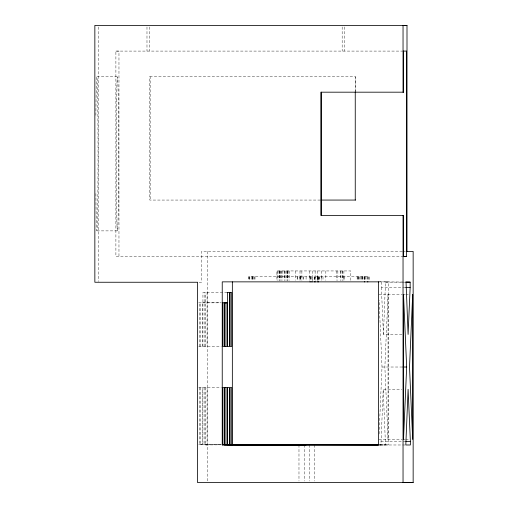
<?xml version="1.0" encoding="UTF-8"?>
<svg xmlns="http://www.w3.org/2000/svg" width="508" height="508" viewBox="0 0 508 508"><rect width="100%" height="100%" fill="white"/><g stroke="black" fill="none" stroke-linecap="round" stroke-linejoin="round"><path stroke-width="0.38" stroke-dasharray="2.54 1.91" d="M199.796 346.469L199.796 302.8M200.412 346.469L200.412 302.8M202.33 346.469L202.33 302.844L201.847 302.8M202.94 346.469L202.94 292.525L227.044 292.525M204.857 346.469L204.857 292.525M205.473 346.462L205.473 292.525M379.089 433.959L382.016 367.017L379.089 300.069M401.93 334.435L383.438 334.435L385.496 282.143L388.493 281.857L388.493 444.9L379.343 444.983M405.035 444.983L380.917 444.983L383.203 389.319L401.872 389.319M205.473 387.56L205.473 444.945L220.942 444.824M251.771 276.727L251.771 280.391M368.999 276.727L369.03 280.391L368.999 276.727L314.401 276.727L314.401 280.391M403.536 256.572L115.894 256.572L115.894 51.086L118.967 51.086L118.967 256.565M115.894 51.086L403.536 51.086M320.345 200.063L149.79 200.063L149.79 76.772L150.171 76.772L150.171 200.063M96.888 76.772L117.431 76.772M149.79 76.772L355.632 76.772L355.632 91.789M96.888 230.886L117.431 230.886M402.241 251.428L201.536 251.428L201.536 282.251L197.58 282.251M402.838 251.428L406.013 251.428M340.919 270.948L340.957 280.302M379.774 281.857L388.493 281.857M378.384 281.864L405.263 282.042M385.496 282.143L401.676 282.143M402.45 282.143L404.762 282.143M381.381 282.042L381.381 287.388L405.263 287.388M378.847 294.557L401.961 294.557M402.673 294.557L404.984 294.557M405.752 294.557L408.838 294.557M198.73 302.8L221.215 302.8M202.33 302.844L220.821 302.844M198.73 346.469L221.215 346.469M382.016 367.017L402.044 367.017M198.73 387.566L221.342 387.566M378.847 439.471L401.961 439.471M402.673 439.471L404.984 439.471M405.752 439.471L409.607 439.471M380.917 441.503L405.035 441.503M200.412 387.566L200.412 444.659L202.33 444.659L202.33 387.566M200.412 444.659L221.215 444.659M198.73 444.798L221.342 444.798M205.473 444.945L207.074 444.945L207.074 387.56M379.774 444.9L388.493 444.9M379.933 444.976L385.483 444.983L383.203 389.319M378.384 444.906L380.917 444.983M381.381 287.388L383.438 334.435M367.957 276.727L367.957 280.391M367.519 276.727L367.519 280.391M365.982 276.727L365.982 280.391M365.042 276.727L365.042 280.391M364.744 276.727L364.744 280.391M364.344 276.727L364.344 280.391M364.166 276.727L364.166 280.391M364.122 276.727L364.122 280.391M362.89 276.727L362.89 280.391M362.718 276.727L362.718 280.391M362.033 276.727L362.033 280.391M361.525 276.727L361.525 280.391M360.14 276.727L360.14 280.391M359.137 276.727L359.137 280.391M358.546 276.727L358.546 280.391M358.337 276.727L358.337 280.391M357.276 276.727L357.276 280.391M357.137 276.727L357.137 280.391M355.251 76.772L355.251 91.789M350.818 280.302L350.818 270.948L276.943 270.948L276.943 280.302M344.589 26.956L344.589 51.086M344.265 276.727L344.265 280.391M343.903 270.954L343.903 280.302M343.764 276.727L343.764 280.391M342.525 270.954L342.525 280.302M342.17 26.956L342.17 51.086M342.17 270.954L342.17 280.302M340.328 270.948L340.398 280.391M337.871 270.954L337.795 280.391M336.271 270.954L336.271 280.302M325.831 270.954L325.831 280.302M322.999 276.727L322.999 280.391M321.748 270.954L321.748 280.302M321.17 276.727L321.17 280.391M319.723 276.727L319.723 280.391M319.31 276.727L319.31 280.391M318.599 276.727L318.599 280.391M318.37 276.727L318.37 280.391M317.817 276.727L317.817 280.391M317.608 276.727L317.608 280.391M317.519 270.954L317.519 280.302M315.373 276.727L315.373 280.391M315.125 270.954L315.125 280.302M314.833 276.727L314.833 280.391M314.789 444.9L314.789 481.025M314.706 276.727L314.706 280.391M312.579 270.954L312.579 280.302M312.217 280.391L312.217 276.727L248.704 276.727L248.704 280.391M311.747 276.727L311.747 280.391M310.35 276.727L310.35 280.391M310.248 276.727L310.204 280.391M309.912 276.727L309.912 280.391M309.27 270.954L309.27 280.302M309.251 444.906L309.251 481.025M306.108 276.727L306.057 280.391M304.514 444.9L304.514 481.025M303.282 276.727L303.282 280.391M303.054 276.727L303.054 280.391M301.885 270.954L301.885 280.302M300.882 276.727L300.882 280.391M300.323 276.727L300.323 280.391M300.164 276.727L300.164 280.391M300.006 270.948L300.006 280.302M299.58 276.727L299.58 280.391M298.977 444.906L298.977 481.025M297.72 276.727L297.72 280.391M297.161 276.727L297.161 280.391M295.719 270.954L295.719 280.302M289.338 270.954L289.338 280.302M287.998 270.954L287.998 280.302M287.896 270.954L287.896 280.302M287.49 270.948L287.49 280.302M287.217 270.948L287.217 280.302M286.772 270.954L286.772 280.302M285.852 270.954L285.852 280.302M284.715 270.948L284.715 280.302M284.582 270.948L284.582 280.302M282.854 270.954L282.854 280.302M281.591 270.948L281.591 280.302M281.013 270.954L281.013 280.302M280.797 270.954L280.797 280.302M279.832 270.954L279.832 280.302M279.578 270.948L279.629 280.302M279.444 270.948L279.444 280.302M278.022 270.954L278.022 280.302M277.101 270.954L277.101 280.302M255.01 276.727L255.01 280.391M254.806 276.727L254.806 280.391M253.321 276.727L253.321 280.391M252.686 276.727L252.686 280.391M252.47 276.727L252.406 280.391M252.19 276.727L252.19 280.391M249.834 276.727L249.834 280.391M249.333 276.727L249.333 280.391M248.958 276.727L248.958 280.391M207.689 251.428L207.689 481.012M207.074 292.525L207.074 346.462M204.857 387.56L204.857 444.684M202.94 387.566L202.94 444.684M199.796 387.566L199.796 444.798M149.403 26.956L149.403 51.086M146.983 26.956L146.983 51.086M98.806 26.988L98.806 281.457M95.885 115.297A77.057 1.156 90 0 1 97.625 94.799A77.057 1.156 90 0 1 97.625 212.858A77.057 1.156 90 0 1 95.885 192.354M388.036 294.557L384.867 367.017L388.036 439.471L388.036 294.557M318.002 280.391L318.002 276.727L317.976 280.391M116.618 99.339A77.057 1.156 90 0 0 117.132 228.257A77.057 1.156 90 0 0 118.548 133.883A77.057 1.156 90 0 0 116.618 99.339"/><path stroke-width="0.76" d="M225.069 346.469L225.069 302.8M224.961 302.8L226.981 302.844L226.981 346.469L224.669 346.469M227.597 346.469L227.597 292.525M406.667 367.017L403.498 439.471L403.498 294.557L406.667 367.017L402.819 367.017M410.153 287.388L408.095 334.435L406.038 282.042L410.153 282.143L410.153 287.388L405.53 287.388M222.942 444.798L225.069 444.659L225.069 387.566M378.987 281.857L222.237 281.864L222.237 444.906L222.885 444.798L222.885 387.566L224.485 387.566L224.485 444.798L264.141 444.906M223.964 444.786L306.076 444.9M406.997 251.428L406.997 25.4L94.85 25.4L94.85 282.251L197.587 282.251L197.58 482.6L413.15 482.6L413.15 251.428L406.806 251.428M406.997 25.4L403.041 25.4L403.041 92.183L403.536 92.183L403.536 51.086M403.441 51.086L406.616 51.086L406.616 256.565L403.536 256.572L403.536 215.475L320.853 215.475L320.853 92.183L403.536 92.183M321.139 200.063L355.632 200.063M403.441 256.565L406.616 256.565M309.912 281.864L310.35 281.864M311.747 281.864L312.217 281.864M314.401 281.864L315.373 281.864M317.608 281.864L318.599 281.864M364.344 281.864L364.744 281.864M367.519 281.864L367.957 281.864M405.53 282.143L410.153 282.143M227.197 292.525L229.508 292.525L229.508 346.469L227.197 346.469M224.669 302.844L226.981 302.844M224.669 387.566L226.981 387.566L226.981 444.659L378.358 444.97L224.485 444.798M227.197 387.56L229.508 387.56L229.508 444.684L232.346 444.9L232.346 281.857M405.708 441.503L410.375 441.503L410.375 444.983L405.809 444.983L408.095 389.319L410.375 441.503M223.901 444.659L229.508 444.684M222.237 444.906L378.987 444.9M413.15 482.6L403.041 482.6L403.041 215.475M226.981 444.659L299.72 444.906M378.384 281.864L378.384 444.906M355.251 91.789L355.251 200.063M321.354 92.183L321.354 215.475M231.731 444.735L231.731 387.56L230.124 387.56L230.124 444.735M227.597 387.56L227.597 444.684M222.955 302.8L222.955 346.469L224.561 346.469L224.561 302.8L222.955 302.8M230.124 292.525L230.124 346.469L231.731 346.462L231.731 292.525L230.124 292.525M412.686 294.557L409.518 367.017L412.686 439.471L412.686 294.557"/></g></svg>
